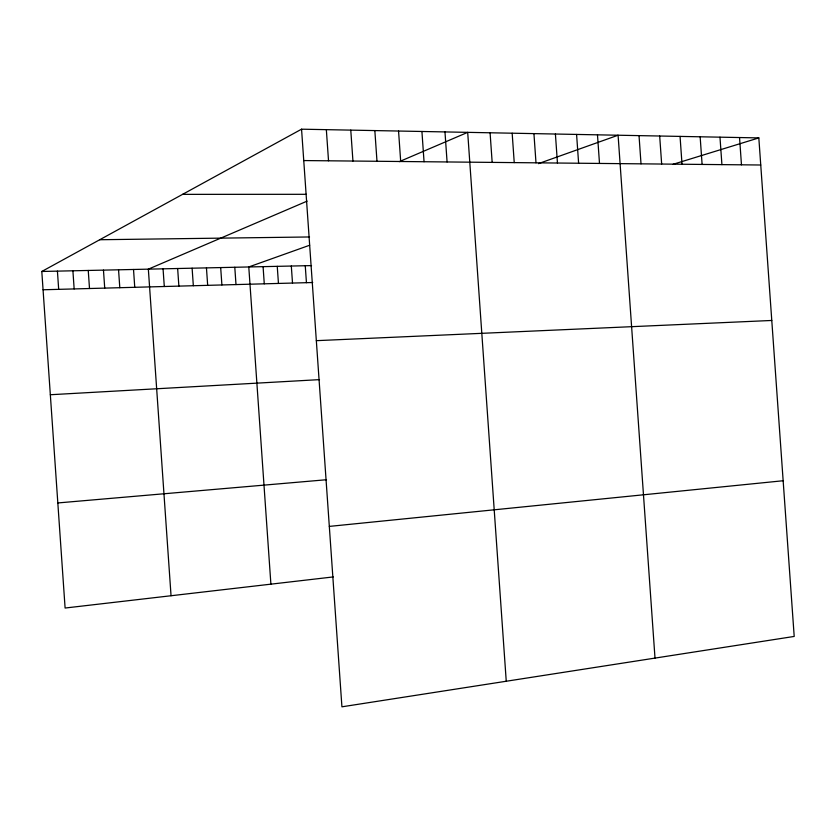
<?xml version="1.0" encoding="UTF-8"?>
<svg xmlns="http://www.w3.org/2000/svg" width="836" height="836" viewBox="0 0 836 836"><rect width="100%" height="100%" fill="white"/><g stroke="black" fill="none" stroke-linecap="round" stroke-linejoin="round"><path stroke-width="1.25" d="M333.292 576.924L65.103 608.033L41.8 271.47L301.556 129.183L758.827 137.909L794.2 636.436L341.924 706.817L301.556 129.183M307.125 201.131L148.348 269.15L171.046 595.744M399.315 161.641L467.69 132.36L506.25 681.246M309.654 245.241L248.783 266.956L270.895 584.165M538.436 163.637L618.086 135.223L655.006 658.089M673.116 164.284L758.827 137.909M329.311 526.398L783.154 480.742M57.83 502.948L326.5 479.728M50.338 394.738L319.509 379.628M316.332 340.67L771.785 320.46M43.064 289.768L312.716 282.516M41.8 271.47L311.535 265.597M99.735 239.733L309.539 236.964M182.582 194.36L306.289 194.307M303.75 160.564L760.75 165.005M739.536 137.543L741.469 164.817M719.974 137.167L721.917 164.629M700.15 136.791L702.104 164.431M680.055 136.404L682.019 164.243M659.677 136.017L661.663 164.044M639.028 135.631L641.013 163.846M597.479 134.836L599.496 163.438M576.589 134.429L578.616 163.239M555.407 134.032L557.455 163.03M533.932 133.624L535.991 162.821M512.165 133.206L514.234 162.612M490.084 132.778L492.164 162.393M444.971 131.921L447.082 161.954M421.929 131.482L424.051 161.735M398.553 131.033L400.695 161.505M374.841 130.583L376.984 161.275M350.775 130.123L352.938 161.045M326.343 129.653L328.527 160.805M305.255 265.733L306.436 282.683M291.315 266.036L292.506 283.059M277.249 266.339L278.451 283.435M263.079 266.653L264.27 283.822M234.791 267.269L235.992 284.585M220.683 267.572L221.895 284.961M206.45 267.886L207.673 285.337M192.113 268.199L193.335 285.724M177.65 268.513L178.873 286.121M163.062 268.826L164.295 286.508M133.52 269.474L134.753 287.302M118.555 269.798L119.799 287.699M103.465 270.122L104.719 288.106M88.25 270.456L89.504 288.514M72.899 270.791L74.153 288.932M57.423 271.136L58.677 289.35"/></g></svg>
